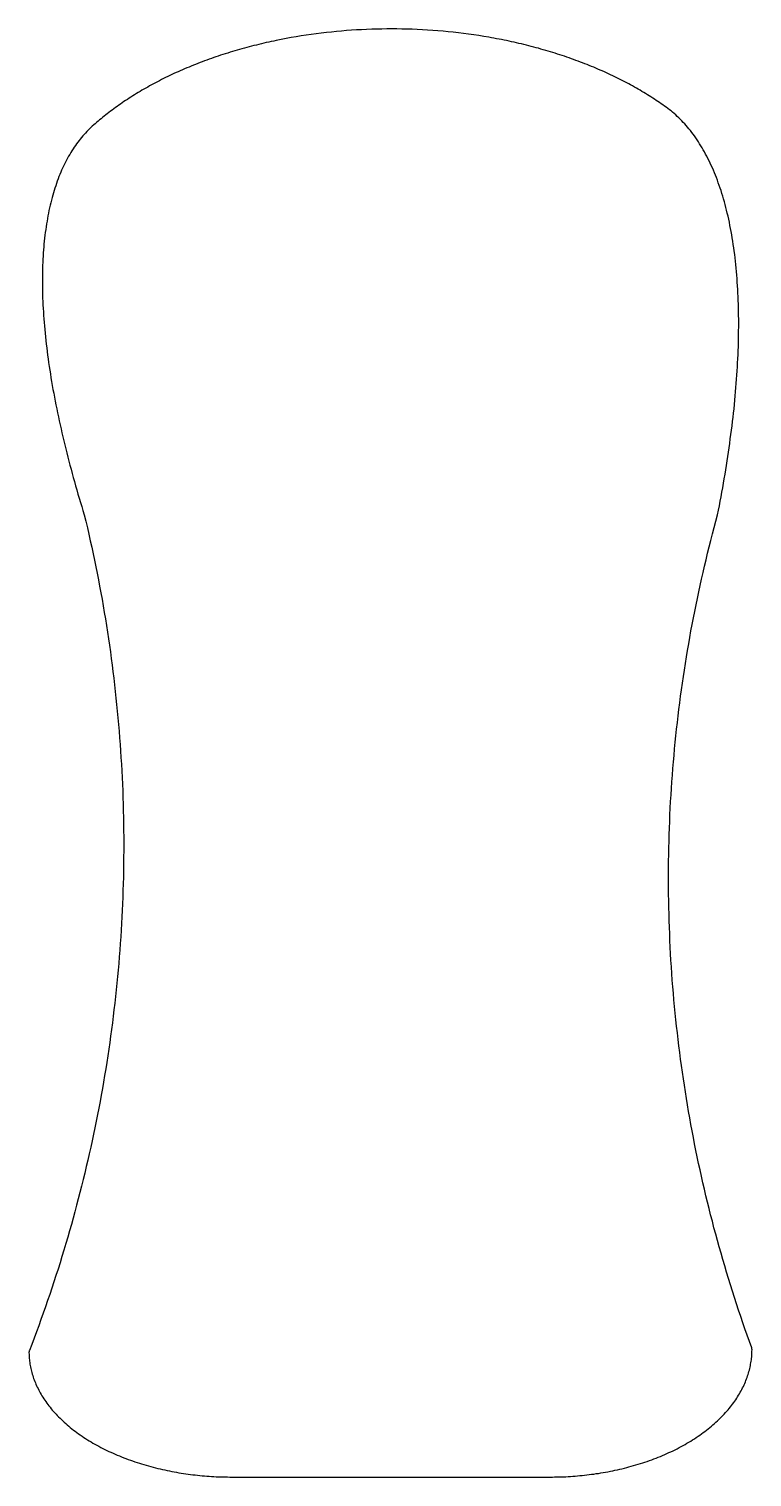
# Model space of a CAD drawing. Header units: millimetres. Extents: x 0 to 1198, y 0 to 2400.
import ezdxf

# ---------------------------------------------------------------- set-up
doc = ezdxf.new("R2010")
doc.units = ezdxf.units.MM
doc.layers.add('Default', color=18, linetype='Continuous', true_color=0x000000)

msp = doc.modelspace()

# ---------------------------------------------------------------- linework, layer by layer
at = {"layer": 'Default'}
msp.add_lwpolyline([(1198.2, 211), (1198.2, 211.4), (1198.1, 211.8), (1198.1, 212.3), (1198, 212.7), (1197.9, 213.2), (1197.8, 213.6), (1197.7, 214), (1197.6, 214.4), (1193.8, 224.8), (1190.1, 235.1), (1186.5, 245.4), (1182.9, 255.8), (1179.4, 266.2), (1175.9, 276.6), (1172.5, 287), (1169.1, 297.4), (1165.7, 307.9), (1162.4, 318.3), (1159.2, 328.8), (1156, 339.3), (1152.9, 349.8), (1149.8, 360.3), (1146.8, 370.9), (1143.8, 381.4), (1140.9, 392), (1138, 402.6), (1135.1, 413.2), (1132.4, 423.8), (1129.6, 434.4), (1127, 445), (1124.3, 455.7), (1121.8, 466.3), (1119.3, 477), (1116.8, 487.7), (1114.4, 498.4), (1112, 509.1), (1109.7, 519.8), (1107.4, 530.6), (1105.2, 541.3), (1103.1, 552.1), (1101, 562.8), (1098.9, 573.6), (1096.9, 584.4), (1095, 595.2), (1093.1, 606), (1091.2, 616.8), (1089.4, 627.6), (1087.7, 638.4), (1086, 649.3), (1084.4, 660.1), (1082.8, 671), (1081.2, 681.8), (1079.8, 692.7), (1078.3, 703.6), (1077, 714.4), (1075.6, 725.3), (1074.4, 736.2), (1073.2, 747.1), (1072, 758), (1070.9, 768.9), (1069.8, 779.8), (1068.8, 790.8), (1067.9, 801.7), (1067, 812.6), (1066.1, 823.6), (1065.3, 834.5), (1064.6, 845.4), (1063.9, 856.4), (1063.3, 867.3), (1062.7, 878.3), (1062.2, 889.2), (1061.7, 900.2), (1061.3, 911.1), (1060.9, 922.1), (1060.6, 933.1), (1060.3, 944), (1060.1, 955), (1060, 966), (1059.9, 976.9), (1059.8, 987.9), (1059.8, 998.9), (1059.9, 1009.8), (1060, 1020.8), (1060.1, 1031.8), (1060.3, 1042.7), (1060.6, 1053.7), (1060.9, 1064.7), (1061.3, 1075.6), (1061.7, 1086.6), (1062.2, 1097.5), (1062.7, 1108.5), (1063.3, 1119.4), (1064, 1130.4), (1064.7, 1141.3), (1065.4, 1152.3), (1066.2, 1163.2), (1067, 1174.1), (1067.9, 1185.1), (1068.9, 1196), (1069.9, 1206.9), (1071, 1217.8), (1072.1, 1228.7), (1073.2, 1239.6), (1074.5, 1250.5), (1075.7, 1261.4), (1077.1, 1272.3), (1078.4, 1283.2), (1079.9, 1294.1), (1081.3, 1304.9), (1082.9, 1315.8), (1084.5, 1326.7), (1086.1, 1337.5), (1087.8, 1348.3), (1089.5, 1359.2), (1091.3, 1370), (1093.2, 1380.8), (1095.1, 1391.6), (1097, 1402.4), (1099, 1413.2), (1101.1, 1423.9), (1103.2, 1434.7), (1105.4, 1445.4), (1107.6, 1456.2), (1109.9, 1466.9), (1112.2, 1477.6), (1114.5, 1488.3), (1117, 1499), (1119.4, 1509.7), (1122, 1520.4), (1124.5, 1531.1), (1127.2, 1541.7), (1129.8, 1552.3), (1132.6, 1563), (1135.3, 1573.6), (1138.2, 1584.2), (1141.1, 1594.7), (1142.5, 1602.3), (1144, 1609.8), (1145.4, 1617.2), (1146.8, 1624.7), (1148.2, 1632.2), (1149.6, 1639.6), (1150.9, 1647.1), (1152.1, 1654.5), (1153.4, 1661.9), (1154.6, 1669.3), (1155.8, 1676.6), (1156.9, 1684), (1158.1, 1691.3), (1159.2, 1698.6), (1160.2, 1705.9), (1161.2, 1713.2), (1162.2, 1720.5), (1163.2, 1727.7), (1164.1, 1734.9), (1165, 1742.1), (1165.9, 1749.3), (1166.7, 1756.4), (1167.5, 1763.5), (1168.3, 1770.6), (1169, 1777.7), (1169.7, 1784.7), (1170.3, 1791.7), (1170.9, 1798.7), (1171.5, 1805.6), (1172.1, 1812.6), (1172.6, 1819.5), (1173.1, 1826.3), (1173.5, 1833.2), (1173.9, 1840), (1174.3, 1846.7), (1174.7, 1853.5), (1175, 1860.2), (1175.2, 1866.8), (1175.5, 1873.5), (1175.7, 1880.1), (1175.8, 1886.6), (1175.9, 1893.2), (1176, 1899.6), (1176.1, 1906.1), (1176.1, 1912.5), (1176.1, 1918.9), (1176, 1925.2), (1175.9, 1931.5), (1175.8, 1937.8), (1175.6, 1944), (1175.4, 1950.2), (1175.2, 1956.3), (1174.9, 1962.4), (1174.6, 1968.4), (1174.2, 1974.4), (1173.8, 1980.4), (1173.4, 1986.3), (1172.9, 1992.2), (1172.4, 1998), (1171.9, 2003.8), (1171.3, 2009.5), (1170.7, 2015.2), (1170.1, 2020.8), (1169.4, 2026.4), (1168.7, 2032), (1167.9, 2037.4), (1167.1, 2042.9), (1166.3, 2048.3), (1165.4, 2053.6), (1164.5, 2058.9), (1163.6, 2064.2), (1162.6, 2069.3), (1161.6, 2074.5), (1160.6, 2079.6), (1159.5, 2084.6), (1158.4, 2089.6), (1157.2, 2094.5), (1156, 2099.4), (1154.8, 2104.2), (1153.6, 2109), (1152.3, 2113.7), (1150.9, 2118.3), (1149.6, 2122.9), (1148.2, 2127.5), (1146.8, 2132), (1145.3, 2136.4), (1143.8, 2140.8), (1142.3, 2145.1), (1140.7, 2149.4), (1139.1, 2153.6), (1137.5, 2157.7), (1135.8, 2161.8), (1134.1, 2165.9), (1132.4, 2169.9), (1130.6, 2173.8), (1128.8, 2177.6), (1127, 2181.5), (1125.2, 2185.2), (1123.3, 2188.9), (1121.3, 2192.5), (1119.4, 2196.1), (1117.4, 2199.6), (1115.4, 2203.1), (1113.4, 2206.5), (1111.3, 2209.8), (1109.2, 2213.1), (1107.1, 2216.3), (1104.9, 2219.5), (1102.7, 2222.6), (1100.5, 2225.6), (1098.2, 2228.6), (1096, 2231.5), (1093.7, 2234.4), (1091.3, 2237.2), (1089, 2239.9), (1086.6, 2242.6), (1084.2, 2245.2), (1081.8, 2247.8), (1079.3, 2250.3), (1076.8, 2252.7), (1074.3, 2255.1), (1071.7, 2257.5), (1069.2, 2259.7), (1066.6, 2261.9), (1064, 2264.1), (1061.3, 2266.2), (1058.7, 2268.2), (1056, 2270.2), (1053.3, 2272.2), (1050.5, 2274.1), (1047.8, 2276), (1045, 2277.9), (1042.2, 2279.8), (1039.3, 2281.7), (1036.5, 2283.6), (1033.6, 2285.5), (1030.7, 2287.4), (1027.7, 2289.2), (1024.8, 2291.1), (1021.8, 2292.9), (1018.8, 2294.8), (1015.7, 2296.6), (1012.7, 2298.4), (1009.6, 2300.2), (1006.5, 2302), (1003.3, 2303.7), (1000.2, 2305.5), (997, 2307.2), (993.8, 2309), (990.5, 2310.7), (987.3, 2312.4), (984, 2314.1), (980.7, 2315.8), (977.4, 2317.5), (974, 2319.1), (970.6, 2320.8), (967.3, 2322.4), (963.8, 2324.1), (960.4, 2325.7), (956.9, 2327.3), (953.5, 2328.8), (950, 2330.4), (946.4, 2331.9), (942.9, 2333.5), (939.3, 2335), (935.8, 2336.5), (932.1, 2338), (928.5, 2339.5), (924.9, 2340.9), (921.2, 2342.4), (917.5, 2343.8), (913.8, 2345.2), (910.1, 2346.6), (906.4, 2348), (902.6, 2349.4), (898.9, 2350.7), (895.1, 2352.1), (891.3, 2353.4), (887.4, 2354.7), (883.6, 2356), (879.8, 2357.2), (875.9, 2358.5), (872, 2359.7), (868.1, 2360.9), (864.2, 2362.1), (860.2, 2363.3), (856.3, 2364.5), (852.3, 2365.6), (848.4, 2366.7), (844.4, 2367.9), (840.4, 2368.9), (836.4, 2370), (832.3, 2371.1), (828.3, 2372.1), (824.2, 2373.1), (820.2, 2374.1), (816.1, 2375.1), (812, 2376.1), (807.9, 2377), (803.8, 2378), (799.7, 2378.9), (795.6, 2379.7), (791.4, 2380.6), (787.3, 2381.5), (783.1, 2382.3), (779, 2383.1), (774.8, 2383.9), (770.6, 2384.7), (766.5, 2385.4), (762.3, 2386.2), (753.9, 2387.6), (745.4, 2388.9), (737, 2390.2), (728.5, 2391.4), (720.1, 2392.5), (711.6, 2393.5), (703.1, 2394.5), (694.6, 2395.4), (686.1, 2396.2), (677.6, 2396.9), (669, 2397.5), (660.5, 2398.1), (652, 2398.6), (643.5, 2399), (635.1, 2399.4), (626.6, 2399.6), (618.1, 2399.8), (609.7, 2400), (601.3, 2400), (592.9, 2400), (584.6, 2399.9), (576.2, 2399.7), (567.9, 2399.5), (559.6, 2399.2), (551.3, 2398.8), (543, 2398.3), (534.6, 2397.8), (526.3, 2397.2), (517.9, 2396.5), (509.6, 2395.8), (501.2, 2394.9), (492.8, 2394), (484.4, 2393.1), (476.1, 2392), (467.7, 2390.9), (459.4, 2389.7), (451, 2388.4), (442.7, 2387), (434.4, 2385.6), (426.1, 2384.1), (417.8, 2382.5), (409.6, 2380.8), (405.5, 2380), (401.4, 2379.1), (397.3, 2378.2), (393.2, 2377.3), (389.2, 2376.4), (385.1, 2375.4), (381, 2374.4), (377, 2373.4), (372.9, 2372.4), (368.9, 2371.4), (364.9, 2370.3), (360.9, 2369.3), (356.9, 2368.2), (352.9, 2367.1), (348.9, 2366), (345, 2364.8), (341, 2363.7), (337.1, 2362.5), (333.2, 2361.3), (329.3, 2360.1), (325.4, 2358.9), (321.5, 2357.6), (317.6, 2356.4), (313.8, 2355.1), (309.9, 2353.8), (306.1, 2352.5), (302.3, 2351.1), (298.5, 2349.8), (294.7, 2348.4), (291, 2347), (287.2, 2345.6), (283.5, 2344.2), (279.8, 2342.8), (276.1, 2341.3), (272.5, 2339.9), (268.8, 2338.4), (265.2, 2336.9), (261.6, 2335.4), (258, 2333.9), (254.4, 2332.3), (250.8, 2330.7), (247.3, 2329.2), (243.8, 2327.6), (240.3, 2326), (236.8, 2324.4), (233.3, 2322.7), (229.9, 2321.1), (226.5, 2319.4), (223.1, 2317.7), (219.7, 2316), (216.4, 2314.3), (213.1, 2312.6), (209.8, 2310.9), (206.5, 2309.1), (203.2, 2307.4), (200, 2305.6), (196.8, 2303.8), (193.6, 2302), (190.4, 2300.2), (187.3, 2298.4), (184.2, 2296.5), (181.1, 2294.7), (178, 2292.8), (175, 2290.9), (172, 2289.1), (169, 2287.2), (166, 2285.3), (163.1, 2283.3), (160.1, 2281.4), (157.3, 2279.5), (154.4, 2277.5), (151.6, 2275.6), (148.7, 2273.6), (146, 2271.6), (143.2, 2269.6), (140.5, 2267.6), (137.7, 2265.6), (135.1, 2263.6), (132.4, 2261.6), (129.8, 2259.5), (127.2, 2257.5), (124.6, 2255.4), (122.1, 2253.4), (119.5, 2251.3), (117, 2249.2), (114.6, 2247.1), (112.1, 2245.1), (109.7, 2243), (107.3, 2240.9), (105, 2238.7), (102.6, 2236.6), (100.3, 2234.4), (98.1, 2232.2), (95.8, 2229.9), (93.6, 2227.5), (91.4, 2225.1), (89.3, 2222.6), (87.1, 2220.1), (85, 2217.6), (83, 2215), (80.9, 2212.3), (78.9, 2209.6), (76.9, 2206.8), (75, 2204), (73.1, 2201.1), (71.2, 2198.2), (69.3, 2195.2), (67.5, 2192.1), (65.7, 2189), (64, 2185.9), (62.3, 2182.7), (60.6, 2179.4), (58.9, 2176.1), (57.3, 2172.8), (55.7, 2169.4), (54.2, 2165.9), (52.6, 2162.4), (51.2, 2158.8), (49.7, 2155.2), (48.3, 2151.6), (46.9, 2147.8), (45.6, 2144.1), (44.3, 2140.2), (43, 2136.4), (41.8, 2132.4), (40.6, 2128.5), (39.4, 2124.4), (38.3, 2120.4), (37.2, 2116.2), (36.2, 2112.1), (35.1, 2107.8), (34.2, 2103.6), (33.2, 2099.2), (32.3, 2094.9), (31.5, 2090.4), (30.6, 2086), (29.9, 2081.5), (29.1, 2076.9), (28.4, 2072.3), (27.7, 2067.6), (27.1, 2062.9), (26.5, 2058.2), (25.9, 2053.4), (25.4, 2048.5), (24.9, 2043.6), (24.5, 2038.7), (24.1, 2033.7), (23.7, 2028.7), (23.4, 2023.6), (23.1, 2018.5), (22.9, 2013.3), (22.7, 2008.1), (22.5, 2002.9), (22.4, 1997.6), (22.3, 1992.3), (22.2, 1986.9), (22.2, 1981.5), (22.2, 1976.1), (22.3, 1970.6), (22.4, 1965.1), (22.6, 1959.5), (22.7, 1953.9), (23, 1948.2), (23.2, 1942.6), (23.5, 1936.8), (23.9, 1931.1), (24.2, 1925.3), (24.7, 1919.5), (25.1, 1913.6), (25.6, 1907.7), (26.1, 1901.8), (26.7, 1895.8), (27.3, 1889.8), (28, 1883.8), (28.7, 1877.7), (29.4, 1871.6), (30.1, 1865.5), (30.9, 1859.4), (31.8, 1853.2), (32.6, 1847), (33.6, 1840.7), (34.5, 1834.5), (35.5, 1828.2), (36.5, 1821.8), (37.6, 1815.5), (38.7, 1809.1), (39.8, 1802.7), (41, 1796.3), (42.2, 1789.8), (43.4, 1783.3), (44.7, 1776.8), (46, 1770.3), (47.3, 1763.8), (48.7, 1757.2), (50.1, 1750.6), (51.6, 1744), (53.1, 1737.4), (54.6, 1730.8), (56.1, 1724.1), (57.7, 1717.4), (59.3, 1710.7), (61, 1704), (62.7, 1697.3), (64.4, 1690.5), (66.1, 1683.8), (67.9, 1677), (69.7, 1670.2), (71.6, 1663.4), (73.4, 1656.6), (75.3, 1649.7), (77.3, 1642.9), (79.2, 1636.1), (81.2, 1629.2), (83.3, 1622.3), (85.3, 1615.4), (87.4, 1608.6), (89.5, 1601.7), (91.7, 1594.7), (94.2, 1584), (96.8, 1573.3), (99.2, 1562.6), (101.6, 1551.8), (104, 1541.1), (106.3, 1530.3), (108.6, 1519.5), (110.8, 1508.8), (112.9, 1498), (115.1, 1487.1), (117.1, 1476.3), (119.1, 1465.5), (121.1, 1454.7), (123, 1443.8), (124.8, 1433), (126.6, 1422.1), (128.4, 1411.2), (130.1, 1400.3), (131.7, 1389.4), (133.3, 1378.5), (134.9, 1367.6), (136.3, 1356.7), (137.8, 1345.8), (139.2, 1334.9), (140.5, 1324), (141.8, 1313), (143, 1302.1), (144.2, 1291.1), (145.3, 1280.2), (146.4, 1269.2), (147.4, 1258.2), (148.4, 1247.3), (149.3, 1236.3), (150.2, 1225.3), (151, 1214.3), (151.8, 1203.4), (152.5, 1192.4), (153.2, 1181.4), (153.8, 1170.4), (154.3, 1159.4), (154.8, 1148.4), (155.3, 1137.4), (155.7, 1126.4), (156, 1115.4), (156.3, 1104.4), (156.6, 1093.3), (156.7, 1082.3), (156.9, 1071.3), (157, 1060.3), (157, 1049.3), (157, 1038.3), (156.9, 1027.3), (156.8, 1016.3), (156.6, 1005.2), (156.4, 994.2), (156.1, 983.2), (155.8, 972.2), (155.4, 961.2), (155, 950.2), (154.5, 939.2), (153.9, 928.2), (153.4, 917.2), (152.7, 906.2), (152, 895.2), (151.3, 884.2), (150.5, 873.3), (149.6, 862.3), (148.7, 851.3), (147.8, 840.3), (146.7, 829.4), (145.7, 818.4), (144.6, 807.4), (143.4, 796.5), (142.2, 785.5), (140.9, 774.6), (139.6, 763.7), (138.2, 752.7), (136.8, 741.8), (135.3, 730.9), (133.8, 720), (132.2, 709.1), (130.6, 698.2), (128.9, 687.3), (127.2, 676.4), (125.4, 665.6), (123.6, 654.7), (121.7, 643.9), (119.7, 633), (117.8, 622.2), (115.7, 611.4), (113.6, 600.6), (111.5, 589.8), (109.3, 579), (107, 568.2), (104.7, 557.4), (102.4, 546.7), (100, 535.9), (97.5, 525.2), (95, 514.5), (92.5, 503.7), (89.9, 493), (87.2, 482.3), (84.5, 471.7), (81.8, 461), (79, 450.4), (76.1, 439.7), (73.2, 429.1), (70.3, 418.5), (67.3, 407.9), (64.2, 397.3), (61.1, 386.8), (57.9, 376.2), (54.7, 365.7), (51.5, 355.1), (48.2, 344.6), (44.8, 334.1), (41.4, 323.7), (37.9, 313.2), (34.4, 302.8), (30.9, 292.4), (27.3, 281.9), (23.6, 271.6), (19.9, 261.2), (16.2, 250.8), (12.4, 240.5), (8.5, 230.2), (4.6, 219.9), (0.7, 209.6), (0.5, 209.1), (0.4, 208.7), (0.3, 208.2), (0.2, 207.7), (0.1, 207.3), (0, 206.8), (0, 206.3), (0, 205.8), (0.1, 203.5), (0.2, 201.2), (0.3, 198.9), (0.5, 196.6), (0.7, 194.3), (1, 191.9), (1.3, 189.6), (1.7, 187.2), (2.1, 184.9), (2.5, 182.5), (3, 180.1), (3.5, 177.7), (4.1, 175.4), (4.8, 173), (5.4, 170.6), (6.2, 168.2), (7, 165.8), (7.8, 163.4), (8.7, 161), (9.6, 158.6), (10.6, 156.2), (11.6, 153.8), (12.7, 151.3), (13.8, 148.9), (15, 146.5), (16.2, 144.1), (17.5, 141.7), (18.8, 139.3), (20.2, 136.9), (21.6, 134.5), (23.1, 132.2), (24.6, 129.8), (26.2, 127.4), (27.8, 125), (29.5, 122.7), (31.3, 120.3), (33.1, 118), (34.9, 115.6), (36.8, 113.3), (38.7, 111), (40.7, 108.7), (42.8, 106.4), (44.9, 104.1), (47, 101.8), (49.2, 99.6), (51.5, 97.3), (53.8, 95.1), (56.1, 92.9), (58.5, 90.7), (60.9, 88.5), (63.4, 86.4), (66, 84.2), (68.5, 82.1), (71.2, 80), (73.8, 77.9), (76.5, 75.8), (79.3, 73.8), (82.1, 71.7), (85, 69.7), (87.9, 67.8), (90.8, 65.8), (93.8, 63.9), (96.8, 61.9), (99.8, 60.1), (102.9, 58.2), (106.1, 56.3), (109.2, 54.5), (112.4, 52.7), (115.7, 51), (119, 49.2), (122.3, 47.5), (125.6, 45.8), (129, 44.2), (132.4, 42.6), (135.8, 41), (139.3, 39.4), (142.8, 37.9), (146.3, 36.3), (149.9, 34.9), (153.4, 33.4), (157, 32), (160.7, 30.6), (164.3, 29.2), (168, 27.9), (171.7, 26.6), (175.4, 25.3), (179.1, 24.1), (182.9, 22.9), (186.6, 21.7), (190.4, 20.6), (194.2, 19.5), (198, 18.4), (201.8, 17.3), (205.7, 16.3), (209.5, 15.3), (213.4, 14.4), (217.2, 13.5), (221.1, 12.6), (225, 11.7), (228.8, 10.9), (232.7, 10.1), (236.6, 9.3), (240.5, 8.6), (244.4, 7.9), (248.3, 7.2), (252.2, 6.6), (256.1, 6), (260, 5.4), (263.9, 4.9), (267.8, 4.4), (271.7, 3.9), (275.5, 3.4), (279.4, 3), (283.3, 2.6), (287.1, 2.2), (291, 1.9), (294.8, 1.6), (298.7, 1.3), (302.5, 1.1), (306.3, 0.8), (310.1, 0.6), (313.9, 0.5), (317.7, 0.3), (321.4, 0.2), (325.2, 0.1), (328.9, 0.1), (332.6, 0), (336.3, 0), (863.7, 0), (867.4, 0), (871.1, 0.1), (874.8, 0.1), (878.6, 0.2), (882.4, 0.3), (886.1, 0.5), (889.9, 0.6), (893.7, 0.9), (897.5, 1.1), (901.4, 1.3), (905.2, 1.6), (909, 1.9), (912.9, 2.3), (916.7, 2.7), (920.6, 3.1), (924.5, 3.5), (928.4, 4), (932.2, 4.5), (936.1, 5), (940, 5.6), (943.9, 6.1), (947.8, 6.8), (951.7, 7.4), (955.6, 8.1), (959.5, 8.8), (963.4, 9.6), (967.3, 10.4), (971.1, 11.2), (975, 12), (978.9, 12.9), (982.7, 13.8), (986.6, 14.8), (990.5, 15.7), (994.3, 16.7), (998.1, 17.8), (1001.9, 18.9), (1005.7, 20), (1009.5, 21.1), (1013.3, 22.3), (1017, 23.5), (1020.8, 24.7), (1024.5, 26), (1028.2, 27.3), (1031.9, 28.6), (1035.5, 30), (1039.2, 31.4), (1042.8, 32.8), (1046.4, 34.3), (1049.9, 35.7), (1053.5, 37.3), (1057, 38.8), (1060.5, 40.4), (1063.9, 42), (1067.4, 43.6), (1070.8, 45.3), (1074.1, 47), (1077.4, 48.7), (1080.7, 50.5), (1084, 52.3), (1087.2, 54.1), (1090.4, 55.9), (1093.6, 57.8), (1096.7, 59.7), (1099.8, 61.6), (1102.8, 63.5), (1105.8, 65.5), (1108.8, 67.5), (1111.7, 69.5), (1114.6, 71.5), (1117.4, 73.6), (1120.2, 75.6), (1122.9, 77.7), (1125.6, 79.9), (1128.3, 82), (1130.9, 84.2), (1133.4, 86.3), (1136, 88.5), (1138.4, 90.8), (1140.8, 93), (1143.2, 95.2), (1145.5, 97.5), (1147.8, 99.8), (1150, 102.1), (1152.2, 104.4), (1154.3, 106.7), (1156.4, 109.1), (1158.4, 111.4), (1160.4, 113.8), (1162.3, 116.2), (1164.2, 118.5), (1166, 120.9), (1167.8, 123.3), (1169.5, 125.8), (1171.2, 128.2), (1172.8, 130.6), (1174.3, 133), (1175.9, 135.5), (1177.3, 137.9), (1178.7, 140.4), (1180.1, 142.8), (1181.4, 145.3), (1182.6, 147.7), (1183.8, 150.2), (1185, 152.7), (1186.1, 155.1), (1187.1, 157.6), (1188.1, 160.1), (1189.1, 162.5), (1190, 165), (1190.8, 167.5), (1191.6, 169.9), (1192.4, 172.4), (1193.1, 174.8), (1193.8, 177.3), (1194.4, 179.7), (1194.9, 182.2), (1195.5, 184.6), (1195.9, 187.1), (1196.4, 189.5), (1196.7, 191.9), (1197.1, 194.3), (1197.4, 196.7), (1197.6, 199.1), (1197.8, 201.5), (1198, 203.9), (1198.1, 206.2), (1198.1, 208.6)], close=True, dxfattribs=at)

doc.saveas('drawing.dxf')
